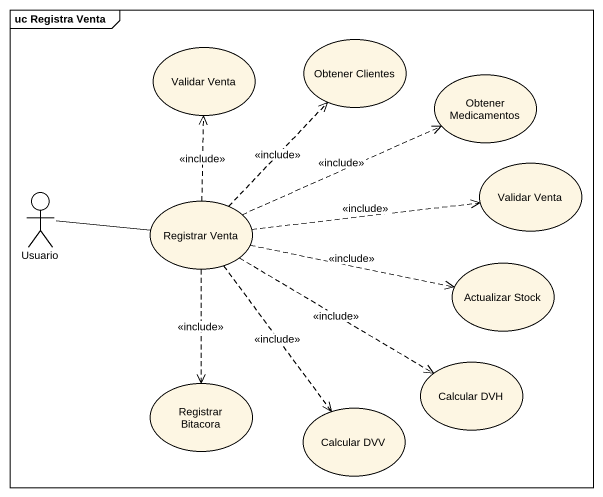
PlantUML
@startuml
mainframe uc Registra Venta
usecase "Validar Venta" as Validar_Venta
usecase "Obtener Clientes" as Obtener_Clientes
usecase "Obtener Medicamentos" as Obtener_Medicamentos
usecase "Validar Venta" as Validar_Venta_2
actor Usuario
usecase "Registrar Venta" as Registrar_Venta
usecase "Actualizar Stock" as Actualizar_Stock
usecase "Registrar Bitacora" as Registrar_Bitacora
usecase "Calcular DVH" as Calcular_DVH
usecase "Calcular DVV" as Calcular_DVV
Usuario -right- Registrar_Venta
Registrar_Venta .up.> Validar_Venta : <<include>>
Registrar_Venta .up.> Obtener_Clientes : <<include>>
Registrar_Venta .right.> Obtener_Medicamentos : <<include>>
Registrar_Venta .right.> Validar_Venta_2 : <<include>>
Registrar_Venta .right.> Actualizar_Stock : <<include>>
Registrar_Venta ..> Registrar_Bitacora : <<include>>
Registrar_Venta .right.> Calcular_DVH : <<include>>
Registrar_Venta ..> Calcular_DVV : <<include>>
@enduml
